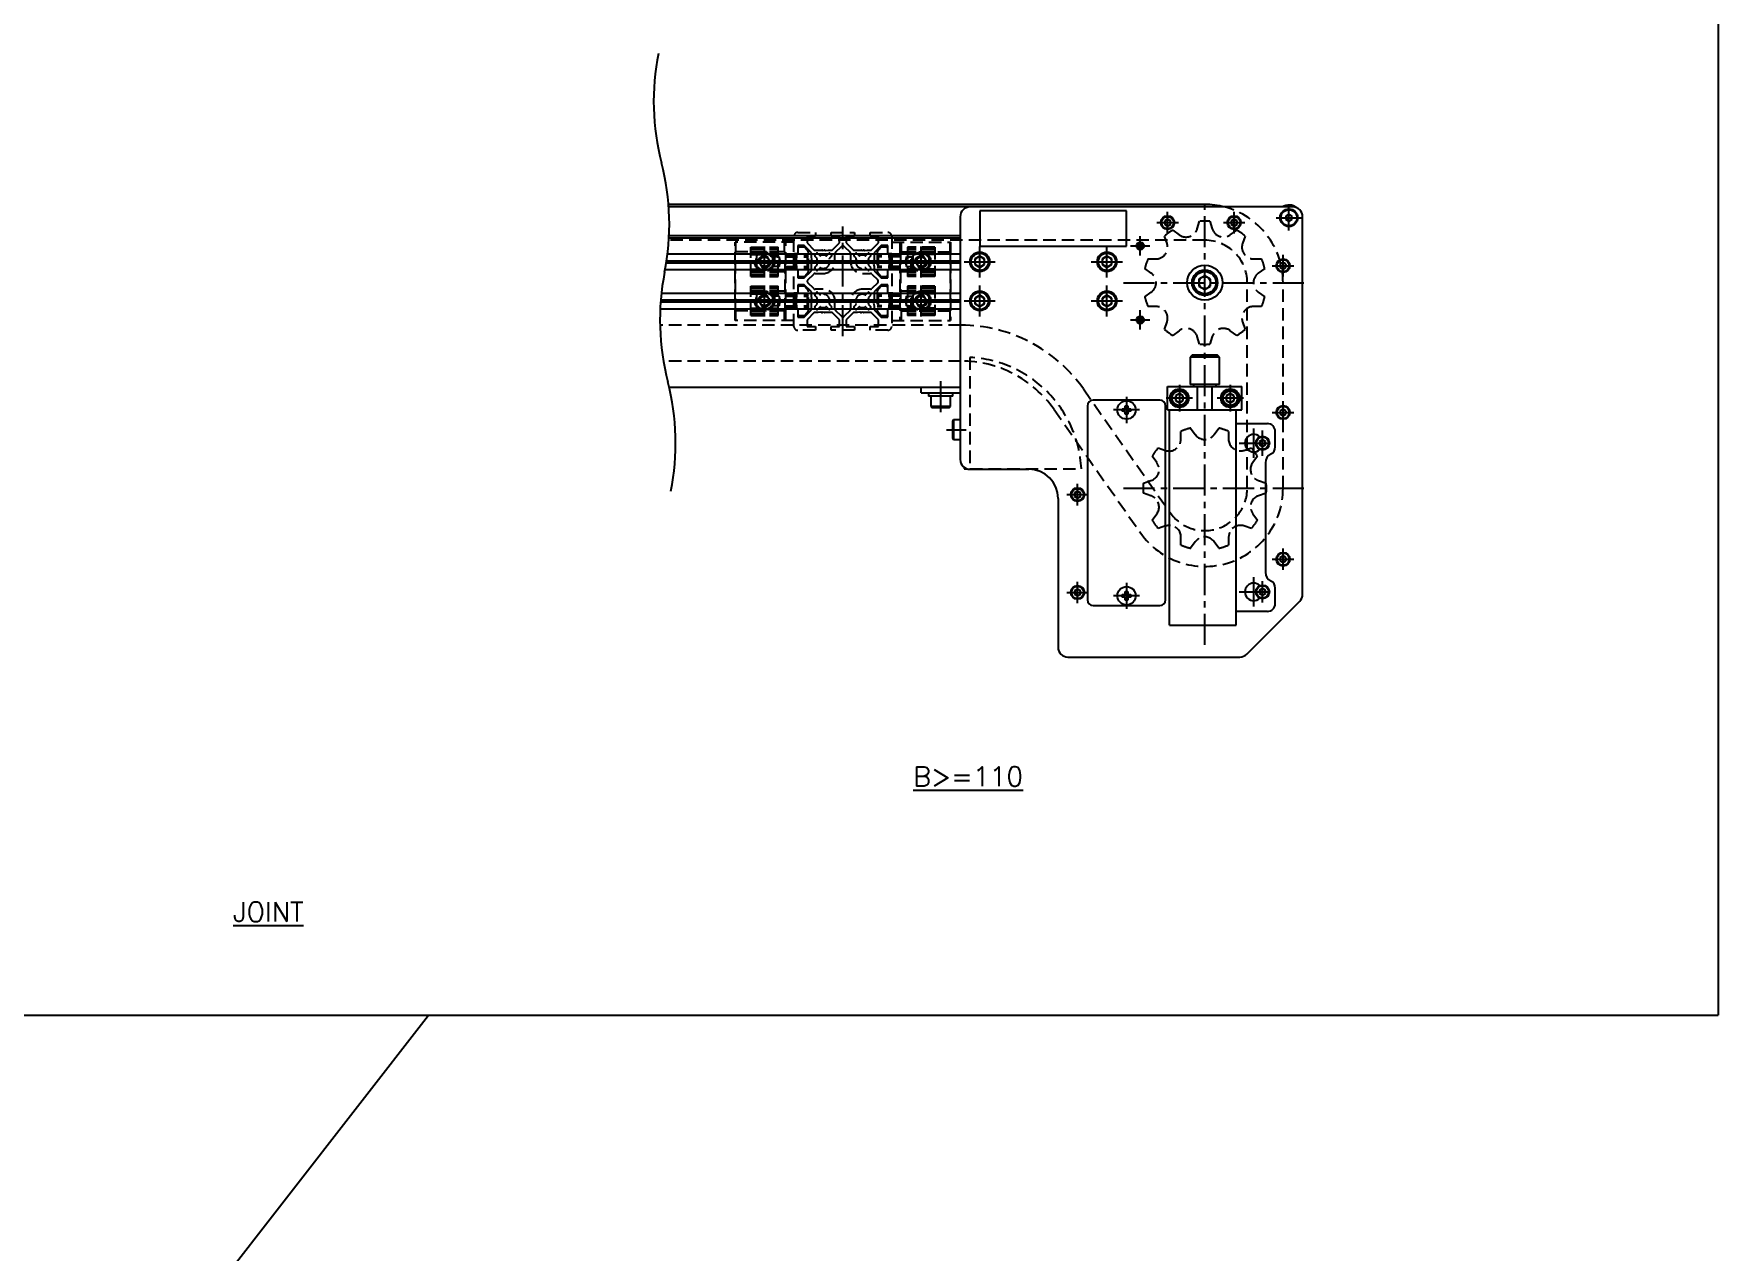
# Model space of a CAD drawing. Extents: x -3 to 4647, y -8 to 2018.
# Drawn here: x 3787 to 4647, y 1014 to 1636 of the extents above; entities that cross this region are included whole.
import ezdxf

# ---------------------------------------------------------------- set-up
doc = ezdxf.new("R2010")
doc.units = 0
doc.header["$LTSCALE"] = 0.5
doc.linetypes.add('CENTER', pattern=[50.8, 31.75, -6.35, 6.35, -6.35])
doc.linetypes.add('DASHED', pattern=[19.05, 12.7, -6.35])
for name, color, linetype in [('MSM_CENTER', 1, 'CENTER'), ('MSM_CONTINUOUS', 7, 'CONTINUOUS'), ('MSM_DASHED', 4, 'DASHED'), ('MSM_NARROW', 5, 'CONTINUOUS'), ('MSM_PART_NUMBER', 7, 'CONTINUOUS')]:
    doc.layers.add(name, color=color, linetype=linetype)
doc.styles.get("Standard").update_dxf_attribs({"font": 'txt.shx', "height": 3, "bigfont": 'bigfont.shx'})

msp = doc.modelspace()

# ---------------------------------------------------------------- linework, layer by layer
at = {"layer": 'MSM_CENTER'}
for p, q in [((4385.02, 1323.97), (4385.02, 1550.47)), ((4366.02, 1534.17), (4366.02, 1545.17)), ((4400.02, 1534.17), (4400.02, 1545.17)), ((4421.52, 1542.17), (4434.52, 1542.17)), ((4428.02, 1535.67), (4428.02, 1548.67)), ((4200.02, 1481.67), (4200.02, 1537.67)), ((4352.02, 1522.82), (4352.02, 1532.72)), ((4360.52, 1539.67), (4371.52, 1539.67)), ((4394.52, 1539.67), (4405.52, 1539.67)), ((4160.02, 1511.67), (4160.02, 1527.67)), ((4240.02, 1511.67), (4240.02, 1527.67)), ((4270.02, 1511.67), (4270.02, 1527.67)), ((4335.02, 1511.67), (4335.02, 1527.67)), ((4347.07, 1527.77), (4356.97, 1527.77)), ((4168.02, 1519.67), (4152.02, 1519.67)), ((4248.02, 1519.67), (4232.02, 1519.67)), ((4262.02, 1519.67), (4278.02, 1519.67)), ((4327.02, 1519.67), (4343.02, 1519.67)), ((4419.52, 1517.67), (4430.52, 1517.67)), ((4425.02, 1512.17), (4425.02, 1523.17)), ((4160.02, 1491.67), (4160.02, 1507.67)), ((4240.02, 1491.67), (4240.02, 1507.67)), ((4270.02, 1491.67), (4270.02, 1507.67)), ((4335.02, 1491.67), (4335.02, 1507.67)), ((4343.52, 1508.97), (4436.52, 1508.97)), ((4168.02, 1499.67), (4152.02, 1499.67)), ((4248.02, 1499.67), (4232.02, 1499.67)), ((4262.02, 1499.67), (4278.02, 1499.67)), ((4327.02, 1499.67), (4343.02, 1499.67)), ((4347.07, 1489.97), (4356.97, 1489.97)), ((4352.02, 1485.02), (4352.02, 1494.92)), ((4250.02, 1458.67), (4250.02, 1442.07)), ((4372.02, 1456.72), (4372.02, 1443.22)), ((4398.02, 1456.72), (4398.02, 1443.22)), ((4345.02, 1450.67), (4345.02, 1437.27)), ((4378.77, 1449.97), (4365.27, 1449.97)), ((4404.77, 1449.97), (4391.27, 1449.97)), ((4425.02, 1437.17), (4425.02, 1448.17)), ((4351.72, 1443.97), (4338.32, 1443.97)), ((4419.52, 1442.67), (4430.52, 1442.67)), ((4253.02, 1433.87), (4263.02, 1433.87)), ((4410.02, 1419.47), (4410.02, 1434.47)), ((4414.52, 1420.47), (4414.52, 1433.47)), ((4402.52, 1426.97), (4421.02, 1426.97)), ((4320.02, 1395.17), (4320.02, 1406.17)), ((4343.52, 1403.97), (4436.52, 1403.97)), ((4314.52, 1400.67), (4325.52, 1400.67)), ((4425.02, 1362.17), (4425.02, 1373.17)), ((4419.52, 1367.67), (4430.52, 1367.67)), ((4320.02, 1345.17), (4320.02, 1356.17)), ((4345.02, 1355.67), (4345.02, 1342.27)), ((4410.02, 1343.47), (4410.02, 1358.47)), ((4414.52, 1345.47), (4414.52, 1356.47)), ((4314.52, 1350.67), (4325.52, 1350.67)), ((4351.72, 1348.97), (4338.32, 1348.97)), ((4402.52, 1350.97), (4421.02, 1350.97))]:
    msp.add_line(p, q, dxfattribs=at)
at = {"layer": 'MSM_CONTINUOUS'}
for p, q in [((4385.02, 1548.97), (4110.96, 1548.97)), ((4430.02, 1547.67), (4111.06, 1547.67)), ((4260.02, 1542.67), (4260.02, 1418.67)), ((4270.02, 1545.67), (4270.02, 1527.67)), ((4345.02, 1545.67), (4270.02, 1545.67)), ((4345.02, 1527.67), (4345.02, 1545.67)), ((4366.02, 1541.4), (4364.52, 1540.53)), ((4367.52, 1540.53), (4366.02, 1541.4)), ((4400.02, 1541.4), (4398.52, 1540.53)), ((4401.52, 1540.53), (4400.02, 1541.4)), ((4428.02, 1543.9), (4426.52, 1543.03)), ((4426.52, 1543.03), (4426.52, 1541.3)), ((4426.52, 1541.3), (4428.02, 1540.44)), ((4429.52, 1543.03), (4428.02, 1543.9)), ((4428.02, 1540.44), (4429.52, 1541.3)), ((4429.52, 1541.3), (4429.52, 1543.03)), ((4435.02, 1349.74), (4435.02, 1542.67)), ((4111.26, 1533.17), (4260.02, 1533.17)), ((4364.52, 1540.53), (4364.52, 1538.8)), ((4364.52, 1538.8), (4366.02, 1537.94)), ((4366.02, 1537.94), (4367.52, 1538.8)), ((4367.52, 1538.8), (4367.52, 1540.53)), ((4398.52, 1540.53), (4398.52, 1538.8)), ((4398.52, 1538.8), (4400.02, 1537.94)), ((4400.02, 1537.94), (4401.52, 1538.8)), ((4401.52, 1538.8), (4401.52, 1540.53)), ((4111.2, 1531.97), (4260.02, 1531.97)), ((4270.02, 1527.67), (4345.02, 1527.67)), ((4109.25, 1515.67), (4260.02, 1515.67)), ((4109.85, 1519.15), (4260.02, 1519.15)), ((4109.93, 1519.67), (4260.02, 1519.67)), ((4110.01, 1520.19), (4260.02, 1520.19)), ((4110.47, 1523.67), (4260.02, 1523.67)), ((4270.02, 1522.56), (4267.52, 1521.11)), ((4267.52, 1521.11), (4267.52, 1518.23)), ((4267.52, 1518.23), (4270.02, 1516.78)), ((4272.52, 1521.11), (4270.02, 1522.56)), ((4270.02, 1516.78), (4272.52, 1518.23)), ((4272.52, 1518.23), (4272.52, 1521.11)), ((4335.02, 1522.56), (4332.52, 1521.11)), ((4332.52, 1521.11), (4332.52, 1518.23)), ((4332.52, 1518.23), (4335.02, 1516.78)), ((4337.52, 1521.11), (4335.02, 1522.56)), ((4335.02, 1516.78), (4337.52, 1518.23)), ((4337.52, 1518.23), (4337.52, 1521.11)), ((4425.02, 1519.4), (4423.52, 1518.53)), ((4423.52, 1518.53), (4423.52, 1516.8)), ((4423.52, 1516.8), (4425.02, 1515.94)), ((4426.52, 1518.53), (4425.02, 1519.4)), ((4425.02, 1515.94), (4426.52, 1516.8)), ((4426.52, 1516.8), (4426.52, 1518.53)), ((4385.02, 1512.43), (4382.02, 1510.7)), ((4382.02, 1510.7), (4382.02, 1507.24)), ((4382.02, 1507.24), (4385.02, 1505.5)), ((4388.02, 1510.7), (4385.02, 1512.43)), ((4385.02, 1505.5), (4388.02, 1507.24)), ((4388.02, 1507.24), (4388.02, 1510.7)), ((4106.93, 1499.15), (4260.02, 1499.15)), ((4106.97, 1499.67), (4260.02, 1499.67)), ((4107.01, 1500.19), (4260.02, 1500.19)), ((4107.35, 1503.67), (4260.02, 1503.67)), ((4270.02, 1502.56), (4267.52, 1501.11)), ((4267.52, 1501.11), (4267.52, 1498.23)), ((4267.52, 1498.23), (4270.02, 1496.78)), ((4272.52, 1501.11), (4270.02, 1502.56)), ((4270.02, 1496.78), (4272.52, 1498.23)), ((4272.52, 1498.23), (4272.52, 1501.11)), ((4335.02, 1502.56), (4332.52, 1501.11)), ((4332.52, 1501.11), (4332.52, 1498.23)), ((4332.52, 1498.23), (4335.02, 1496.78)), ((4337.52, 1501.11), (4335.02, 1502.56)), ((4335.02, 1496.78), (4337.52, 1498.23)), ((4337.52, 1498.23), (4337.52, 1501.11)), ((4106.72, 1495.67), (4260.02, 1495.67)), ((4378.52, 1471.97), (4377.52, 1470.97)), ((4377.52, 1470.97), (4377.52, 1456.97)), ((4392.52, 1470.97), (4377.52, 1470.97)), ((4391.52, 1471.97), (4378.52, 1471.97)), ((4392.52, 1470.97), (4391.52, 1471.97)), ((4392.52, 1456.97), (4392.52, 1470.97)), ((4111.25, 1455.67), (4260.02, 1455.67)), ((4240.02, 1452.67), (4240.02, 1455.67)), ((4366.02, 1455.97), (4404.02, 1455.97)), ((4366.02, 1443.97), (4366.02, 1455.97)), ((4392.52, 1456.97), (4377.52, 1456.97)), ((4379.27, 1456.97), (4379.27, 1455.97)), ((4381.27, 1443.97), (4381.27, 1455.97)), ((4388.77, 1443.97), (4388.77, 1455.97)), ((4390.77, 1455.97), (4390.77, 1456.97)), ((4404.02, 1443.97), (4404.02, 1455.97)), ((4240.02, 1452.67), (4260.02, 1452.67)), ((4243.77, 1452.67), (4243.77, 1451.07)), ((4256.27, 1451.07), (4243.77, 1451.07)), ((4245.02, 1451.07), (4245.02, 1445.67)), ((4255.02, 1445.67), (4255.02, 1451.07)), ((4256.27, 1451.07), (4256.27, 1452.67)), ((4362.02, 1448.97), (4328.02, 1448.97)), ((4372.02, 1452.28), (4370.02, 1451.12)), ((4370.02, 1451.12), (4370.02, 1448.81)), ((4370.02, 1448.81), (4372.02, 1447.66)), ((4374.02, 1451.12), (4372.02, 1452.28)), ((4372.02, 1447.66), (4374.02, 1448.81)), ((4374.02, 1448.81), (4374.02, 1451.12)), ((4398.02, 1452.28), (4396.02, 1451.12)), ((4396.02, 1451.12), (4396.02, 1448.81)), ((4396.02, 1448.81), (4398.02, 1447.66)), ((4400.02, 1451.12), (4398.02, 1452.28)), ((4398.02, 1447.66), (4400.02, 1448.81)), ((4400.02, 1448.81), (4400.02, 1451.12)), ((4245.02, 1445.67), (4245.62, 1445.07)), ((4255.02, 1445.67), (4245.02, 1445.67)), ((4254.42, 1445.07), (4245.62, 1445.07)), ((4254.42, 1445.07), (4255.02, 1445.67)), ((4256.62, 1438.87), (4256.02, 1438.27)), ((4256.02, 1438.27), (4256.02, 1429.47)), ((4260.02, 1438.87), (4256.62, 1438.87)), ((4256.62, 1438.87), (4256.62, 1428.87)), ((4325.02, 1445.97), (4325.02, 1346.97)), ((4342.87, 1443.34), (4342.87, 1444.59)), ((4342.87, 1444.59), (4343.45, 1444.59)), ((4343.45, 1443.34), (4342.87, 1443.34)), ((4344.39, 1446.12), (4345.64, 1446.12)), ((4344.39, 1445.53), (4344.39, 1446.12)), ((4344.39, 1441.82), (4344.39, 1442.4)), ((4345.64, 1441.82), (4344.39, 1441.82)), ((4345.64, 1446.12), (4345.64, 1445.53)), ((4345.64, 1442.4), (4345.64, 1441.82)), ((4346.58, 1444.59), (4347.17, 1444.59)), ((4347.17, 1443.34), (4346.58, 1443.34)), ((4347.17, 1444.59), (4347.17, 1443.34)), ((4365.02, 1346.97), (4365.02, 1445.97)), ((4366.02, 1443.97), (4404.02, 1443.97)), ((4367.02, 1333.97), (4367.02, 1443.97)), ((4401.02, 1333.97), (4401.02, 1443.97)), ((4425.02, 1444.4), (4423.52, 1443.53)), ((4423.52, 1443.53), (4423.52, 1441.8)), ((4423.52, 1441.8), (4425.02, 1440.94)), ((4426.52, 1443.53), (4425.02, 1444.4)), ((4425.02, 1440.94), (4426.52, 1441.8)), ((4426.52, 1441.8), (4426.52, 1443.53)), ((4256.02, 1429.47), (4256.62, 1428.87)), ((4401.02, 1436.97), (4417.02, 1436.97)), ((4421.02, 1425.03), (4421.02, 1432.97)), ((4256.62, 1428.87), (4260.02, 1428.87)), ((4414.52, 1428.7), (4413.02, 1427.83)), ((4413.02, 1427.83), (4413.02, 1426.1)), ((4413.02, 1426.1), (4414.52, 1425.24)), ((4416.02, 1427.83), (4414.52, 1428.7)), ((4414.52, 1425.24), (4416.02, 1426.1)), ((4416.02, 1426.1), (4416.02, 1427.83)), ((4262.02, 1414.67), (4262.02, 1413.87)), ((4262.02, 1413.87), (4263.62, 1413.87)), ((4265.02, 1413.67), (4295.02, 1413.67)), ((4416.02, 1416.97), (4416.02, 1360.97)), ((4310.02, 1398.67), (4310.02, 1322.67)), ((4320.02, 1402.4), (4318.52, 1401.53)), ((4318.52, 1401.53), (4318.52, 1399.8)), ((4318.52, 1399.8), (4320.02, 1398.94)), ((4321.52, 1401.53), (4320.02, 1402.4)), ((4320.02, 1398.94), (4321.52, 1399.8)), ((4321.52, 1399.8), (4321.52, 1401.53)), ((4425.02, 1369.4), (4423.52, 1368.53)), ((4426.52, 1368.53), (4425.02, 1369.4)), ((4423.52, 1368.53), (4423.52, 1366.8)), ((4423.52, 1366.8), (4425.02, 1365.94)), ((4425.02, 1365.94), (4426.52, 1366.8)), ((4426.52, 1366.8), (4426.52, 1368.53)), ((4320.02, 1352.4), (4318.52, 1351.53)), ((4321.52, 1351.53), (4320.02, 1352.4)), ((4414.52, 1352.7), (4413.02, 1351.83)), ((4413.02, 1351.83), (4413.02, 1350.1)), ((4416.02, 1351.83), (4414.52, 1352.7)), ((4416.02, 1350.1), (4416.02, 1351.83)), ((4421.02, 1344.97), (4421.02, 1352.91)), ((4318.52, 1351.53), (4318.52, 1349.8)), ((4318.52, 1349.8), (4320.02, 1348.94)), ((4320.02, 1348.94), (4321.52, 1349.8)), ((4321.52, 1349.8), (4321.52, 1351.53)), ((4328.02, 1343.97), (4362.02, 1343.97)), ((4342.87, 1348.34), (4342.87, 1349.59)), ((4342.87, 1349.59), (4343.45, 1349.59)), ((4343.45, 1348.34), (4342.87, 1348.34)), ((4344.39, 1351.12), (4345.64, 1351.12)), ((4344.39, 1350.53), (4344.39, 1351.12)), ((4344.39, 1346.82), (4344.39, 1347.4)), ((4345.64, 1346.82), (4344.39, 1346.82)), ((4345.64, 1351.12), (4345.64, 1350.53)), ((4345.64, 1347.4), (4345.64, 1346.82)), ((4346.58, 1349.59), (4347.17, 1349.59)), ((4347.17, 1348.34), (4346.58, 1348.34)), ((4347.17, 1349.59), (4347.17, 1348.34)), ((4406.48, 1319.13), (4433.55, 1346.2)), ((4413.02, 1350.1), (4414.52, 1349.24)), ((4414.52, 1349.24), (4416.02, 1350.1)), ((4417.02, 1340.97), (4401.02, 1340.97)), ((4367.02, 1333.97), (4401.02, 1333.97)), ((4315.02, 1317.67), (4402.94, 1317.67))]:
    msp.add_line(p, q, dxfattribs=at)
for centre, radius in [((4366.02, 1539.67), 3.5), ((4366.02, 1539.67), 3.1), ((4366.02, 1539.67), 1.5), ((4400.02, 1539.67), 3.5), ((4400.02, 1539.67), 3.1), ((4400.02, 1539.67), 1.5), ((4428.02, 1542.17), 4.5), ((4428.02, 1542.17), 4.07), ((4428.02, 1542.17), 1.5), ((4270.02, 1519.67), 5), ((4270.02, 1519.67), 4.4), ((4335.02, 1519.67), 5), ((4335.02, 1519.67), 4.4), ((4352.02, 1527.77), 1.95), ((4352.02, 1527.77), 1.55), ((4352.02, 1527.77), 1.2), ((4270.02, 1519.67), 2.5), ((4335.02, 1519.67), 2.5), ((4385.02, 1508.97), 9), ((4385.02, 1508.97), 6.5), ((4425.02, 1517.67), 3.5), ((4425.02, 1517.67), 3.1), ((4425.02, 1517.67), 1.5), ((4385.02, 1508.97), 5.7), ((4385.02, 1508.97), 3), ((4270.02, 1499.67), 5), ((4270.02, 1499.67), 4.4), ((4270.02, 1499.67), 2.5), ((4335.02, 1499.67), 5), ((4335.02, 1499.67), 4.4), ((4335.02, 1499.67), 2.5), ((4352.02, 1489.97), 1.95), ((4352.02, 1489.97), 1.55), ((4352.02, 1489.97), 1.2), ((4345.02, 1443.97), 4.7), ((4372.02, 1449.97), 4.75), ((4372.02, 1449.97), 4.25), ((4372.02, 1449.97), 3.75), ((4372.02, 1449.97), 2), ((4398.02, 1449.97), 4.75), ((4398.02, 1449.97), 4.25), ((4398.02, 1449.97), 3.75), ((4398.02, 1449.97), 2), ((4425.02, 1442.67), 3.5), ((4425.02, 1442.67), 3.1), ((4425.02, 1442.67), 1.5), ((4414.52, 1426.97), 3.5), ((4414.52, 1426.97), 3.1), ((4414.52, 1426.97), 1.5), ((4320.02, 1400.67), 3.5), ((4320.02, 1400.67), 3.1), ((4320.02, 1400.67), 1.5), ((4425.02, 1367.67), 3.5), ((4425.02, 1367.67), 3.1), ((4425.02, 1367.67), 1.5), ((4320.02, 1350.67), 3.5), ((4320.02, 1350.67), 3.1), ((4320.02, 1350.67), 1.5), ((4345.02, 1348.97), 4.7), ((4414.52, 1350.97), 3.5), ((4414.52, 1350.97), 3.1), ((4414.52, 1350.97), 1.5)]:
    msp.add_circle(centre, radius, dxfattribs=at)
for centre, radius, start, end in [((4265.02, 1542.67), 5, 90, 180), ((4385.02, 1508.97), 40, 75.32516, 90), ((4428.02, 1542.17), 6.5, 50.69235, 122.20423), ((4430.02, 1542.67), 5, 0, 90), ((4328.02, 1445.97), 3, 90, 180), ((4362.02, 1445.97), 3, 0, 90), ((4343.45, 1445.53), 0.94, 270, 360), ((4343.42, 1442.37), 0.971, 1.80473, 88.19527), ((4346.58, 1445.53), 0.94, 180, 270), ((4346.61, 1442.37), 0.971, 91.80473, 178.19527), ((4410.02, 1426.97), 4.5, 45.77076, 314.22924), ((4417.02, 1432.97), 4, 0, 90), ((4421.02, 1416.97), 5, 116.3878, 180), ((4417.02, 1425.03), 4, 296.3878, 0), ((4265.02, 1418.67), 5, 180, 270), ((4295.02, 1398.67), 15, 0, 90), ((4421.02, 1360.97), 5, 180, 243.6122), ((4410.02, 1350.97), 4.5, 45.77076, 314.22924), ((4417.02, 1352.91), 4, 0, 63.6122), ((4328.02, 1346.97), 3, 180, 270), ((4343.45, 1350.53), 0.94, 270, 360), ((4343.42, 1347.37), 0.971, 1.80473, 88.19527), ((4346.58, 1350.53), 0.94, 180, 270), ((4346.61, 1347.37), 0.971, 91.80473, 178.19527), ((4362.02, 1346.97), 3, 270, 0), ((4417.02, 1344.97), 4, 270, 0), ((4430.02, 1349.74), 5, 315, 0), ((4315.02, 1322.67), 5, 180, 270), ((4402.94, 1322.67), 5, 270, 315)]:
    msp.add_arc(centre, radius, start, end, dxfattribs=at)
at = {"layer": 'MSM_DASHED'}
for p, q in [((4175.02, 1486.67), (4175.02, 1532.67)), ((4177.02, 1534.67), (4186.02, 1534.67)), ((4181.77, 1532.67), (4181.77, 1529.33)), ((4186.02, 1532.67), (4181.77, 1532.67)), ((4186.02, 1534.67), (4186.02, 1532.67)), ((4194.02, 1534.67), (4206.02, 1534.67)), ((4194.02, 1532.67), (4194.02, 1534.67)), ((4198.27, 1532.67), (4194.02, 1532.67)), ((4198.27, 1529.33), (4198.27, 1532.67)), ((4206.02, 1532.67), (4201.77, 1532.67)), ((4201.77, 1532.67), (4201.77, 1529.33)), ((4206.02, 1534.67), (4206.02, 1532.67)), ((4214.02, 1534.67), (4223.02, 1534.67)), ((4214.02, 1532.67), (4214.02, 1534.67)), ((4218.27, 1532.67), (4214.02, 1532.67)), ((4218.27, 1529.33), (4218.27, 1532.67)), ((4225.02, 1532.67), (4225.02, 1486.67)), ((4365.73, 1528.96), (4364.45, 1532.83)), ((4368.68, 1535.9), (4371.96, 1533.49)), ((4381.16, 1536.48), (4382.4, 1540.36)), ((4387.63, 1540.36), (4388.87, 1536.48)), ((4398.07, 1533.49), (4401.35, 1535.9)), ((4405.58, 1532.83), (4404.3, 1528.96)), ((4385.02, 1530.67), (4111.12, 1530.67)), ((4175.02, 1529.67), (4145.02, 1529.67)), ((4145.02, 1489.67), (4145.02, 1529.67)), ((4170.52, 1524.67), (4145.11, 1524.67)), ((4145.11, 1494.67), (4145.11, 1524.67)), ((4145.31, 1524.67), (4145.31, 1529.67)), ((4153.02, 1527.17), (4167.02, 1527.17)), ((4153.02, 1512.17), (4153.02, 1527.17)), ((4153.02, 1526.79), (4167.02, 1526.79)), ((4153.02, 1526.17), (4167.02, 1526.17)), ((4153.02, 1524.94), (4167.02, 1524.94)), ((4153.02, 1524.32), (4167.02, 1524.32)), ((4165.12, 1524.67), (4164.52, 1524.07)), ((4164.52, 1524.07), (4164.52, 1515.27)), ((4165.12, 1524.67), (4165.12, 1514.67)), ((4167.02, 1512.17), (4167.02, 1527.17)), ((4170.22, 1524.67), (4170.22, 1529.67)), ((4170.52, 1494.67), (4170.52, 1524.67)), ((4170.93, 1489.67), (4170.93, 1529.67)), ((4177.02, 1527.92), (4177.02, 1523.57)), ((4180.35, 1527.92), (4177.02, 1527.92)), ((4180.04, 1527.17), (4178.02, 1527.17)), ((4184.02, 1524.25), (4180.35, 1527.92)), ((4182.3, 1524.94), (4180.82, 1526.79)), ((4181.77, 1529.33), (4185.43, 1525.67)), ((4182.52, 1515.02), (4182.52, 1524.32)), ((4184.02, 1522.17), (4184.02, 1524.25)), ((4185.43, 1525.67), (4189.36, 1525.67)), ((4185.77, 1523.2), (4186.48, 1523.91)), ((4187.19, 1523.91), (4188.22, 1522.87)), ((4189.61, 1525.6), (4190.02, 1525.37)), ((4190.02, 1525.37), (4190.42, 1525.6)), ((4190.92, 1525.6), (4191.23, 1525.42)), ((4191.23, 1525.42), (4192.52, 1525.67)), ((4191.81, 1522.87), (4192.84, 1523.91)), ((4192.52, 1525.67), (4194.6, 1525.67)), ((4193.55, 1523.91), (4194.26, 1523.2)), ((4194.6, 1525.67), (4198.27, 1529.33)), ((4196.02, 1519.67), (4196.02, 1523.84)), ((4196.31, 1524.55), (4199.31, 1527.55)), ((4200.72, 1527.55), (4203.72, 1524.55)), ((4201.77, 1529.33), (4205.43, 1525.67)), ((4204.02, 1523.84), (4204.02, 1519.67)), ((4205.43, 1525.67), (4209.36, 1525.67)), ((4205.77, 1523.2), (4206.48, 1523.91)), ((4207.19, 1523.91), (4208.22, 1522.87)), ((4209.61, 1525.6), (4210.02, 1525.37)), ((4210.02, 1525.37), (4210.42, 1525.6)), ((4210.92, 1525.6), (4211.23, 1525.42)), ((4211.23, 1525.42), (4212.52, 1525.67)), ((4211.81, 1522.87), (4212.84, 1523.91)), ((4212.52, 1525.67), (4214.6, 1525.67)), ((4213.55, 1523.91), (4214.26, 1523.2)), ((4214.6, 1525.67), (4218.27, 1529.33)), ((4219.68, 1527.92), (4216.02, 1524.25)), ((4216.02, 1524.25), (4216.02, 1520.32)), ((4217.52, 1524.32), (4217.52, 1515.02)), ((4219.21, 1526.79), (4217.73, 1524.94)), ((4223.02, 1527.92), (4219.68, 1527.92)), ((4222.02, 1527.17), (4220, 1527.17)), ((4223.02, 1523.57), (4223.02, 1527.92)), ((4225.02, 1529.67), (4255.02, 1529.67)), ((4229.1, 1529.67), (4229.1, 1489.67)), ((4229.52, 1524.67), (4229.52, 1494.67)), ((4229.52, 1524.67), (4254.93, 1524.67)), ((4229.81, 1529.67), (4229.81, 1524.67)), ((4247.02, 1527.17), (4233.02, 1527.17)), ((4233.02, 1527.17), (4233.02, 1512.17)), ((4247.02, 1526.79), (4233.02, 1526.79)), ((4247.02, 1526.17), (4233.02, 1526.17)), ((4247.02, 1524.94), (4233.02, 1524.94)), ((4247.02, 1524.32), (4233.02, 1524.32)), ((4235.52, 1524.07), (4234.92, 1524.67)), ((4234.92, 1514.67), (4234.92, 1524.67)), ((4235.52, 1515.27), (4235.52, 1524.07)), ((4247.02, 1527.17), (4247.02, 1512.17)), ((4254.72, 1529.67), (4254.72, 1524.67)), ((4254.93, 1524.67), (4254.93, 1494.67)), ((4255.02, 1529.67), (4255.02, 1489.67)), ((4153.02, 1523.57), (4167.02, 1523.57)), ((4153.02, 1523.37), (4167.02, 1523.37)), ((4153.02, 1515.97), (4167.02, 1515.97)), ((4153.02, 1515.77), (4167.02, 1515.77)), ((4156.02, 1520.17), (4156.02, 1522.67)), ((4156.02, 1520.17), (4156.96, 1520.17)), ((4156.96, 1519.17), (4156.02, 1519.17)), ((4156.02, 1516.67), (4156.02, 1519.17)), ((4157.02, 1523.67), (4159.52, 1523.67)), ((4159.52, 1515.67), (4157.02, 1515.67)), ((4158.57, 1522.17), (4157.13, 1519.67)), ((4157.13, 1519.67), (4158.57, 1517.17)), ((4161.46, 1522.17), (4158.57, 1522.17)), ((4158.57, 1517.17), (4161.46, 1517.17)), ((4159.52, 1522.73), (4159.52, 1523.67)), ((4159.52, 1515.67), (4159.52, 1516.61)), ((4160.52, 1523.67), (4163.02, 1523.67)), ((4160.52, 1523.67), (4160.52, 1522.73)), ((4160.52, 1516.61), (4160.52, 1515.67)), ((4163.02, 1515.67), (4160.52, 1515.67)), ((4162.9, 1519.67), (4161.46, 1522.17)), ((4161.46, 1517.17), (4162.9, 1519.67)), ((4163.07, 1520.17), (4164.02, 1520.17)), ((4164.02, 1519.17), (4163.07, 1519.17)), ((4164.02, 1522.67), (4164.02, 1520.17)), ((4164.02, 1519.17), (4164.02, 1516.67)), ((4167.52, 1522.17), (4164.52, 1522.17)), ((4167.52, 1519.67), (4164.52, 1519.67)), ((4167.52, 1517.17), (4164.52, 1517.17)), ((4164.52, 1515.27), (4165.12, 1514.67)), ((4167.52, 1522.17), (4167.52, 1517.17)), ((4168.19, 1519.67), (4167.52, 1522.17)), ((4167.52, 1517.17), (4168.19, 1519.67)), ((4175.02, 1522.77), (4170.52, 1522.77)), ((4170.52, 1522.67), (4182.52, 1522.67)), ((4170.52, 1522.13), (4182.52, 1522.13)), ((4170.52, 1517.21), (4182.52, 1517.21)), ((4170.52, 1516.67), (4182.52, 1516.67)), ((4170.52, 1516.57), (4175.02, 1516.57)), ((4177.02, 1523.67), (4175.02, 1523.67)), ((4176.02, 1523.37), (4175.02, 1523.37)), ((4176.02, 1515.97), (4175.02, 1515.97)), ((4175.02, 1515.67), (4177.02, 1515.67)), ((4176.02, 1515.67), (4176.02, 1523.67)), ((4176.22, 1523.37), (4176.22, 1515.97)), ((4177.02, 1523.57), (4176.42, 1523.57)), ((4176.42, 1515.77), (4177.02, 1515.77)), ((4177.02, 1515.77), (4177.02, 1511.42)), ((4181.97, 1516.67), (4181.97, 1522.67)), ((4182.52, 1522.13), (4181.97, 1522.67)), ((4182.52, 1517.21), (4181.97, 1516.67)), ((4184.26, 1520.89), (4184.02, 1522.17)), ((4184.02, 1515.08), (4184.02, 1519.01)), ((4184.08, 1520.57), (4184.26, 1520.89)), ((4184.32, 1519.67), (4184.08, 1520.07)), ((4184.08, 1519.26), (4184.32, 1519.67)), ((4186.81, 1521.46), (4185.77, 1522.5)), ((4185.77, 1516.84), (4186.81, 1517.88)), ((4186.48, 1515.43), (4185.77, 1516.13)), ((4188.22, 1516.46), (4187.19, 1515.43)), ((4194.26, 1522.5), (4193.22, 1521.46)), ((4206.81, 1521.46), (4205.77, 1522.5)), ((4212.84, 1515.43), (4211.81, 1516.46)), ((4214.26, 1522.5), (4213.22, 1521.46)), ((4213.22, 1517.88), (4214.26, 1516.84)), ((4214.26, 1516.13), (4213.55, 1515.43)), ((4215.95, 1520.07), (4215.72, 1519.67)), ((4215.72, 1519.67), (4215.95, 1519.26)), ((4215.95, 1518.76), (4215.77, 1518.45)), ((4215.77, 1518.45), (4216.02, 1517.17)), ((4216.02, 1517.17), (4216.02, 1515.08)), ((4217.52, 1522.13), (4218.06, 1522.67)), ((4229.52, 1522.67), (4217.52, 1522.67)), ((4229.52, 1522.13), (4217.52, 1522.13)), ((4217.52, 1517.21), (4218.06, 1516.67)), ((4229.52, 1517.21), (4217.52, 1517.21)), ((4229.52, 1516.67), (4217.52, 1516.67)), ((4218.06, 1522.67), (4218.06, 1516.67)), ((4225.02, 1523.67), (4223.02, 1523.67)), ((4223.62, 1523.57), (4223.02, 1523.57)), ((4223.02, 1515.77), (4223.62, 1515.77)), ((4223.02, 1511.42), (4223.02, 1515.77)), ((4223.02, 1515.67), (4225.02, 1515.67)), ((4223.82, 1515.97), (4223.82, 1523.37)), ((4224.02, 1523.67), (4224.02, 1515.67)), ((4224.02, 1523.37), (4225.02, 1523.37)), ((4224.02, 1515.97), (4225.02, 1515.97)), ((4229.52, 1522.77), (4225.02, 1522.77)), ((4225.02, 1516.57), (4229.52, 1516.57)), ((4232.52, 1522.17), (4231.85, 1519.67)), ((4231.85, 1519.67), (4232.52, 1517.17)), ((4232.52, 1522.17), (4235.52, 1522.17)), ((4232.52, 1517.17), (4232.52, 1522.17)), ((4232.52, 1519.67), (4235.52, 1519.67)), ((4232.52, 1517.17), (4235.52, 1517.17)), ((4247.02, 1523.57), (4233.02, 1523.57)), ((4247.02, 1523.37), (4233.02, 1523.37)), ((4247.02, 1515.97), (4233.02, 1515.97)), ((4247.02, 1515.77), (4233.02, 1515.77)), ((4234.92, 1514.67), (4235.52, 1515.27)), ((4236.02, 1520.17), (4236.02, 1522.67)), ((4236.02, 1520.17), (4236.96, 1520.17)), ((4236.96, 1519.17), (4236.02, 1519.17)), ((4236.02, 1516.67), (4236.02, 1519.17)), ((4237.02, 1523.67), (4239.52, 1523.67)), ((4239.52, 1515.67), (4237.02, 1515.67)), ((4238.57, 1522.17), (4237.13, 1519.67)), ((4237.13, 1519.67), (4238.57, 1517.17)), ((4241.46, 1522.17), (4238.57, 1522.17)), ((4238.57, 1517.17), (4241.46, 1517.17)), ((4239.52, 1522.73), (4239.52, 1523.67)), ((4239.52, 1515.67), (4239.52, 1516.61)), ((4240.52, 1523.67), (4243.02, 1523.67)), ((4240.52, 1523.67), (4240.52, 1522.73)), ((4240.52, 1516.61), (4240.52, 1515.67)), ((4243.02, 1515.67), (4240.52, 1515.67)), ((4242.9, 1519.67), (4241.46, 1522.17)), ((4241.46, 1517.17), (4242.9, 1519.67)), ((4243.07, 1520.17), (4244.02, 1520.17)), ((4244.02, 1519.17), (4243.07, 1519.17)), ((4244.02, 1522.67), (4244.02, 1520.17)), ((4244.02, 1519.17), (4244.02, 1516.67)), ((4357.66, 1513.81), (4354.35, 1516.18)), ((4355.97, 1521.16), (4360.04, 1521.13)), ((4409.99, 1521.13), (4414.06, 1521.16)), ((4415.68, 1516.18), (4412.37, 1513.81)), ((4153.02, 1515.02), (4167.02, 1515.02)), ((4153.02, 1514.39), (4167.02, 1514.39)), ((4153.02, 1513.17), (4167.02, 1513.17)), ((4153.02, 1512.54), (4167.02, 1512.54)), ((4153.02, 1512.17), (4167.02, 1512.17)), ((4153.02, 1507.17), (4167.02, 1507.17)), ((4153.02, 1492.17), (4153.02, 1507.17)), ((4153.02, 1506.79), (4167.02, 1506.79)), ((4165.12, 1514.67), (4170.52, 1514.67)), ((4167.02, 1492.17), (4167.02, 1507.17)), ((4177.02, 1511.42), (4180.35, 1511.42)), ((4177.02, 1507.92), (4177.02, 1503.57)), ((4180.35, 1507.92), (4177.02, 1507.92)), ((4178.02, 1512.17), (4180.04, 1512.17)), ((4180.04, 1507.17), (4178.02, 1507.17)), ((4180.35, 1511.42), (4184.02, 1515.08)), ((4184.02, 1504.25), (4180.35, 1507.92)), ((4180.82, 1512.54), (4182.3, 1514.39)), ((4182.3, 1504.94), (4180.82, 1506.79)), ((4182.14, 1510.38), (4185.14, 1513.38)), ((4185.14, 1505.96), (4182.14, 1508.96)), ((4185.84, 1513.67), (4190.02, 1513.67)), ((4210.02, 1513.67), (4214.19, 1513.67)), ((4214.89, 1513.38), (4217.89, 1510.38)), ((4217.89, 1508.96), (4214.89, 1505.96)), ((4216.02, 1515.08), (4219.68, 1511.42)), ((4219.68, 1507.92), (4216.02, 1504.25)), ((4217.73, 1514.39), (4219.21, 1512.54)), ((4219.21, 1506.79), (4217.73, 1504.94)), ((4219.68, 1511.42), (4223.02, 1511.42)), ((4223.02, 1507.92), (4219.68, 1507.92)), ((4220, 1512.17), (4222.02, 1512.17)), ((4222.02, 1507.17), (4220, 1507.17)), ((4223.02, 1503.57), (4223.02, 1507.92)), ((4229.52, 1514.67), (4234.92, 1514.67)), ((4247.02, 1515.02), (4233.02, 1515.02)), ((4247.02, 1514.39), (4233.02, 1514.39)), ((4247.02, 1513.17), (4233.02, 1513.17)), ((4247.02, 1512.54), (4233.02, 1512.54)), ((4247.02, 1512.17), (4233.02, 1512.17)), ((4247.02, 1507.17), (4233.02, 1507.17)), ((4233.02, 1507.17), (4233.02, 1492.17)), ((4247.02, 1506.79), (4233.02, 1506.79)), ((4247.02, 1507.17), (4247.02, 1492.17)), ((4406.72, 1403.97), (4406.72, 1508.97)), ((4425.02, 1403.97), (4425.02, 1508.97)), ((4153.02, 1506.17), (4167.02, 1506.17)), ((4153.02, 1504.94), (4167.02, 1504.94)), ((4153.02, 1504.32), (4167.02, 1504.32)), ((4153.02, 1503.57), (4167.02, 1503.57)), ((4153.02, 1503.37), (4167.02, 1503.37)), ((4156.02, 1500.17), (4156.02, 1502.67)), ((4156.02, 1500.17), (4156.96, 1500.17)), ((4156.96, 1499.17), (4156.02, 1499.17)), ((4156.02, 1496.67), (4156.02, 1499.17)), ((4157.02, 1503.67), (4159.52, 1503.67)), ((4158.57, 1502.17), (4157.13, 1499.67)), ((4157.13, 1499.67), (4158.57, 1497.17)), ((4161.46, 1502.17), (4158.57, 1502.17)), ((4159.52, 1502.73), (4159.52, 1503.67)), ((4160.52, 1503.67), (4163.02, 1503.67)), ((4160.52, 1503.67), (4160.52, 1502.73)), ((4162.9, 1499.67), (4161.46, 1502.17)), ((4161.46, 1497.17), (4162.9, 1499.67)), ((4163.07, 1500.17), (4164.02, 1500.17)), ((4164.02, 1499.17), (4163.07, 1499.17)), ((4164.02, 1502.67), (4164.02, 1500.17)), ((4164.02, 1499.17), (4164.02, 1496.67)), ((4165.12, 1504.67), (4164.52, 1504.07)), ((4164.52, 1504.07), (4164.52, 1495.27)), ((4167.52, 1502.17), (4164.52, 1502.17)), ((4167.52, 1499.67), (4164.52, 1499.67)), ((4170.52, 1504.67), (4165.12, 1504.67)), ((4165.12, 1504.67), (4165.12, 1494.67)), ((4167.52, 1502.17), (4167.52, 1497.17)), ((4168.19, 1499.67), (4167.52, 1502.17)), ((4167.52, 1497.17), (4168.19, 1499.67)), ((4175.02, 1502.77), (4170.52, 1502.77)), ((4170.52, 1502.67), (4182.52, 1502.67)), ((4170.52, 1502.13), (4182.52, 1502.13)), ((4177.02, 1503.67), (4175.02, 1503.67)), ((4176.02, 1503.37), (4175.02, 1503.37)), ((4176.02, 1495.67), (4176.02, 1503.67)), ((4176.22, 1503.37), (4176.22, 1495.97)), ((4177.02, 1503.57), (4176.42, 1503.57)), ((4181.97, 1496.67), (4181.97, 1502.67)), ((4182.52, 1502.13), (4181.97, 1502.67)), ((4182.52, 1495.02), (4182.52, 1504.32)), ((4184.02, 1502.17), (4184.02, 1504.25)), ((4184.26, 1500.89), (4184.02, 1502.17)), ((4184.02, 1495.08), (4184.02, 1499.01)), ((4184.08, 1500.57), (4184.26, 1500.89)), ((4184.32, 1499.67), (4184.08, 1500.07)), ((4184.08, 1499.26), (4184.32, 1499.67)), ((4185.77, 1503.2), (4186.48, 1503.91)), ((4186.81, 1501.46), (4185.77, 1502.5)), ((4190.02, 1505.67), (4185.84, 1505.67)), ((4187.19, 1503.91), (4188.22, 1502.87)), ((4196.02, 1495.5), (4196.02, 1499.67)), ((4204.02, 1499.67), (4204.02, 1495.5)), ((4214.19, 1505.67), (4210.02, 1505.67)), ((4211.81, 1502.87), (4212.84, 1503.91)), ((4214.26, 1502.5), (4213.22, 1501.46)), ((4213.55, 1503.91), (4214.26, 1503.2)), ((4215.95, 1500.07), (4215.72, 1499.67)), ((4215.72, 1499.67), (4215.95, 1499.26)), ((4215.95, 1498.76), (4215.77, 1498.45)), ((4215.77, 1498.45), (4216.02, 1497.17)), ((4216.02, 1504.25), (4216.02, 1500.32)), ((4217.52, 1504.32), (4217.52, 1495.02)), ((4217.52, 1502.13), (4218.06, 1502.67)), ((4229.52, 1502.67), (4217.52, 1502.67)), ((4229.52, 1502.13), (4217.52, 1502.13)), ((4218.06, 1502.67), (4218.06, 1496.67)), ((4225.02, 1503.67), (4223.02, 1503.67)), ((4223.62, 1503.57), (4223.02, 1503.57)), ((4223.82, 1495.97), (4223.82, 1503.37)), ((4224.02, 1503.67), (4224.02, 1495.67)), ((4224.02, 1503.37), (4225.02, 1503.37)), ((4229.52, 1502.77), (4225.02, 1502.77)), ((4234.92, 1504.67), (4229.52, 1504.67)), ((4232.52, 1502.17), (4231.85, 1499.67)), ((4231.85, 1499.67), (4232.52, 1497.17)), ((4232.52, 1502.17), (4235.52, 1502.17)), ((4232.52, 1497.17), (4232.52, 1502.17)), ((4232.52, 1499.67), (4235.52, 1499.67)), ((4247.02, 1506.17), (4233.02, 1506.17)), ((4247.02, 1504.94), (4233.02, 1504.94)), ((4247.02, 1504.32), (4233.02, 1504.32)), ((4247.02, 1503.57), (4233.02, 1503.57)), ((4247.02, 1503.37), (4233.02, 1503.37)), ((4235.52, 1504.07), (4234.92, 1504.67)), ((4234.92, 1494.67), (4234.92, 1504.67)), ((4235.52, 1495.27), (4235.52, 1504.07)), ((4236.02, 1500.17), (4236.02, 1502.67)), ((4236.02, 1500.17), (4236.96, 1500.17)), ((4236.96, 1499.17), (4236.02, 1499.17)), ((4236.02, 1496.67), (4236.02, 1499.17)), ((4237.02, 1503.67), (4239.52, 1503.67)), ((4238.57, 1502.17), (4237.13, 1499.67)), ((4237.13, 1499.67), (4238.57, 1497.17)), ((4241.46, 1502.17), (4238.57, 1502.17)), ((4239.52, 1502.73), (4239.52, 1503.67)), ((4240.52, 1503.67), (4243.02, 1503.67)), ((4240.52, 1503.67), (4240.52, 1502.73)), ((4242.9, 1499.67), (4241.46, 1502.17)), ((4241.46, 1497.17), (4242.9, 1499.67)), ((4243.07, 1500.17), (4244.02, 1500.17)), ((4244.02, 1499.17), (4243.07, 1499.17)), ((4244.02, 1502.67), (4244.02, 1500.17)), ((4244.02, 1499.17), (4244.02, 1496.67)), ((4354.35, 1501.76), (4357.66, 1504.13)), ((4412.37, 1504.13), (4415.68, 1501.76)), ((4175.02, 1489.67), (4145.02, 1489.67)), ((4170.52, 1494.67), (4145.11, 1494.67)), ((4145.31, 1489.67), (4145.31, 1494.67)), ((4153.02, 1495.97), (4167.02, 1495.97)), ((4153.02, 1495.77), (4167.02, 1495.77)), ((4153.02, 1495.02), (4167.02, 1495.02)), ((4153.02, 1494.39), (4167.02, 1494.39)), ((4153.02, 1493.17), (4167.02, 1493.17)), ((4153.02, 1492.54), (4167.02, 1492.54)), ((4153.02, 1492.17), (4167.02, 1492.17)), ((4159.52, 1495.67), (4157.02, 1495.67)), ((4158.57, 1497.17), (4161.46, 1497.17)), ((4159.52, 1495.67), (4159.52, 1496.61)), ((4160.52, 1496.61), (4160.52, 1495.67)), ((4163.02, 1495.67), (4160.52, 1495.67)), ((4167.52, 1497.17), (4164.52, 1497.17)), ((4164.52, 1495.27), (4165.12, 1494.67)), ((4170.22, 1489.67), (4170.22, 1494.67)), ((4170.52, 1497.21), (4182.52, 1497.21)), ((4170.52, 1496.67), (4182.52, 1496.67)), ((4170.52, 1496.57), (4175.02, 1496.57)), ((4176.02, 1495.97), (4175.02, 1495.97)), ((4175.02, 1495.67), (4177.02, 1495.67)), ((4176.42, 1495.77), (4177.02, 1495.77)), ((4177.02, 1495.77), (4177.02, 1491.42)), ((4177.02, 1491.42), (4180.35, 1491.42)), ((4178.02, 1492.17), (4180.04, 1492.17)), ((4180.35, 1491.42), (4184.02, 1495.08)), ((4180.82, 1492.54), (4182.3, 1494.39)), ((4185.43, 1493.67), (4181.77, 1490)), ((4181.77, 1490), (4181.77, 1486.67)), ((4182.52, 1497.21), (4181.97, 1496.67)), ((4187.52, 1493.67), (4185.43, 1493.67)), ((4185.77, 1496.84), (4186.81, 1497.88)), ((4186.48, 1495.43), (4185.77, 1496.13)), ((4188.22, 1496.46), (4187.19, 1495.43)), ((4188.8, 1493.92), (4187.52, 1493.67)), ((4189.11, 1493.74), (4188.8, 1493.92)), ((4190.02, 1493.97), (4189.61, 1493.74)), ((4190.42, 1493.74), (4190.02, 1493.97)), ((4194.6, 1493.67), (4190.67, 1493.67)), ((4192.84, 1495.43), (4191.81, 1496.46)), ((4193.22, 1497.88), (4194.26, 1496.84)), ((4194.26, 1496.13), (4193.55, 1495.43)), ((4198.27, 1490), (4194.6, 1493.67)), ((4199.31, 1491.79), (4196.31, 1494.79)), ((4198.27, 1486.67), (4198.27, 1490)), ((4203.72, 1494.79), (4200.72, 1491.79)), ((4205.43, 1493.67), (4201.77, 1490)), ((4201.77, 1490), (4201.77, 1486.67)), ((4207.52, 1493.67), (4205.43, 1493.67)), ((4205.77, 1496.84), (4206.81, 1497.88)), ((4206.48, 1495.43), (4205.77, 1496.13)), ((4208.22, 1496.46), (4207.19, 1495.43)), ((4208.8, 1493.92), (4207.52, 1493.67)), ((4209.11, 1493.74), (4208.8, 1493.92)), ((4210.02, 1493.97), (4209.61, 1493.74)), ((4210.42, 1493.74), (4210.02, 1493.97)), ((4214.6, 1493.67), (4210.67, 1493.67)), ((4212.84, 1495.43), (4211.81, 1496.46)), ((4213.22, 1497.88), (4214.26, 1496.84)), ((4214.26, 1496.13), (4213.55, 1495.43)), ((4218.27, 1490), (4214.6, 1493.67)), ((4216.02, 1497.17), (4216.02, 1495.08)), ((4216.02, 1495.08), (4219.68, 1491.42)), ((4217.52, 1497.21), (4218.06, 1496.67)), ((4229.52, 1497.21), (4217.52, 1497.21)), ((4229.52, 1496.67), (4217.52, 1496.67)), ((4217.73, 1494.39), (4219.21, 1492.54)), ((4218.27, 1486.67), (4218.27, 1490)), ((4219.68, 1491.42), (4223.02, 1491.42)), ((4220, 1492.17), (4222.02, 1492.17)), ((4223.02, 1495.77), (4223.62, 1495.77)), ((4223.02, 1491.42), (4223.02, 1495.77)), ((4223.02, 1495.67), (4225.02, 1495.67)), ((4224.02, 1495.97), (4225.02, 1495.97)), ((4225.02, 1496.57), (4229.52, 1496.57)), ((4225.02, 1489.67), (4255.02, 1489.67)), ((4229.52, 1494.67), (4254.93, 1494.67)), ((4229.81, 1494.67), (4229.81, 1489.67)), ((4232.52, 1497.17), (4235.52, 1497.17)), ((4247.02, 1495.97), (4233.02, 1495.97)), ((4247.02, 1495.77), (4233.02, 1495.77)), ((4247.02, 1495.02), (4233.02, 1495.02)), ((4247.02, 1494.39), (4233.02, 1494.39)), ((4247.02, 1493.17), (4233.02, 1493.17)), ((4247.02, 1492.54), (4233.02, 1492.54)), ((4247.02, 1492.17), (4233.02, 1492.17)), ((4234.92, 1494.67), (4235.52, 1495.27)), ((4239.52, 1495.67), (4237.02, 1495.67)), ((4238.57, 1497.17), (4241.46, 1497.17)), ((4239.52, 1495.67), (4239.52, 1496.61)), ((4240.52, 1496.61), (4240.52, 1495.67)), ((4243.02, 1495.67), (4240.52, 1495.67)), ((4254.72, 1494.67), (4254.72, 1489.67)), ((4360.04, 1496.8), (4355.97, 1496.78)), ((4414.06, 1496.78), (4409.99, 1496.8)), ((4260.4, 1487.26), (4106.61, 1487.26)), ((4186.02, 1484.67), (4177.02, 1484.67)), ((4181.77, 1486.67), (4186.02, 1486.67)), ((4186.02, 1486.67), (4186.02, 1484.67)), ((4194.02, 1484.67), (4194.02, 1486.67)), ((4194.02, 1486.67), (4198.27, 1486.67)), ((4206.02, 1484.67), (4194.02, 1484.67)), ((4201.77, 1486.67), (4206.02, 1486.67)), ((4206.02, 1486.67), (4206.02, 1484.67)), ((4214.02, 1486.67), (4218.27, 1486.67)), ((4214.02, 1484.67), (4214.02, 1486.67)), ((4223.02, 1484.67), (4214.02, 1484.67)), ((4364.45, 1485.11), (4365.73, 1488.98)), ((4371.96, 1484.45), (4368.68, 1482.04)), ((4382.4, 1477.58), (4381.16, 1481.46)), ((4388.87, 1481.46), (4387.63, 1477.58)), ((4401.35, 1482.04), (4398.07, 1484.45)), ((4404.3, 1488.98), (4405.58, 1485.11)), ((4260.4, 1468.96), (4108.33, 1468.96)), ((4265.02, 1470.79), (4265.02, 1413.87)), ((4322.99, 1454.69), (4367.24, 1391.52)), ((4308, 1444.19), (4352.25, 1381.02)), ((4372.85, 1428.94), (4372.83, 1433.02)), ((4377.8, 1434.63), (4380.18, 1431.32)), ((4389.85, 1431.32), (4392.23, 1434.63)), ((4397.2, 1433.02), (4397.18, 1428.94)), ((4361.16, 1424.54), (4365.02, 1423.25)), ((4405.01, 1423.25), (4408.87, 1424.54)), ((4265.02, 1413.87), (4321.94, 1413.87)), ((4360.5, 1417.02), (4358.08, 1420.3)), ((4411.95, 1420.3), (4409.53, 1417.02)), ((4353.62, 1406.58), (4357.51, 1407.82)), ((4412.52, 1407.82), (4416.41, 1406.58)), ((4357.51, 1400.12), (4353.62, 1401.35)), ((4416.41, 1401.35), (4412.52, 1400.12)), ((4358.08, 1387.63), (4360.5, 1390.91)), ((4409.53, 1390.91), (4411.95, 1387.63)), ((4365.02, 1384.68), (4361.16, 1383.4)), ((4372.83, 1374.92), (4372.85, 1379)), ((4397.18, 1379), (4397.2, 1374.92)), ((4408.87, 1383.4), (4405.01, 1384.68)), ((4380.18, 1376.62), (4377.8, 1373.31)), ((4392.23, 1373.31), (4389.85, 1376.62))]:
    msp.add_line(p, q, dxfattribs=at)
for centre, radius in [((4160.02, 1519.67), 5), ((4160.02, 1519.67), 4.4), ((4240.02, 1519.67), 5), ((4240.02, 1519.67), 4.4), ((4160.02, 1519.67), 3.1), ((4160.02, 1519.67), 3), ((4160.02, 1519.67), 2.5), ((4160.02, 1519.67), 2.46), ((4160.02, 1519.67), 2.39), ((4240.02, 1519.67), 3.1), ((4240.02, 1519.67), 3), ((4240.02, 1519.67), 2.5), ((4240.02, 1519.67), 2.46), ((4240.02, 1519.67), 2.39), ((4160.02, 1499.67), 5), ((4160.02, 1499.67), 4.4), ((4160.02, 1499.67), 3.1), ((4160.02, 1499.67), 3), ((4160.02, 1499.67), 2.5), ((4160.02, 1499.67), 2.46), ((4160.02, 1499.67), 2.39), ((4240.02, 1499.67), 5), ((4240.02, 1499.67), 4.4), ((4240.02, 1499.67), 3.1), ((4240.02, 1499.67), 3), ((4240.02, 1499.67), 2.5), ((4240.02, 1499.67), 2.46), ((4240.02, 1499.67), 2.39)]:
    msp.add_circle(centre, radius, dxfattribs=at)
for centre, radius, start, end in [((4385.02, 1508.97), 40, 0, 75.32516), ((4177.02, 1532.67), 2, 90, 180), ((4223.02, 1532.67), 2, 0, 90), ((4385.02, 1508.97), 31.5, 121.23806, 130.76194), ((4375.49, 1538.28), 5.96, 233.66436, 342.33564), ((4385.02, 1508.97), 31.5, 85.23806, 94.76194), ((4394.54, 1538.28), 5.96, 197.66436, 306.33567), ((4385.02, 1508.97), 31.5, 49.23806, 58.76194), ((4178.02, 1526.17), 1, 90, 180), ((4180.04, 1526.17), 1, 38.65981, 90), ((4181.52, 1524.32), 1, 0, 38.65981), ((4186.83, 1523.56), 0.5, 45, 135), ((4189.36, 1525.17), 0.5, 60, 90), ((4190.67, 1525.17), 0.5, 60, 120), ((4193.2, 1523.56), 0.5, 45, 135), ((4197.02, 1523.84), 1, 135, 180), ((4200.02, 1526.84), 1, 45, 135), ((4203.02, 1523.84), 1, 0, 45), ((4206.83, 1523.56), 0.5, 45, 135), ((4209.36, 1525.17), 0.5, 60, 90), ((4210.67, 1525.17), 0.5, 60, 120), ((4213.2, 1523.56), 0.5, 45, 135), ((4218.52, 1524.32), 1, 141.34019, 180), ((4220, 1526.17), 1, 90, 141.34019), ((4222.02, 1526.17), 1, 0, 90), ((4360.08, 1527.09), 5.96, 269.66436, 18.33566), ((4385.02, 1508.97), 21.71, 0, 90), ((4409.95, 1527.09), 5.96, 161.66436, 270.33564), ((4157.02, 1522.67), 1, 90, 180), ((4157.02, 1516.67), 1, 180, 270), ((4163.02, 1522.67), 1, 0, 90), ((4163.02, 1516.67), 1, 270, 0), ((4176.42, 1523.37), 0.2, 90, 180), ((4176.42, 1515.97), 0.2, 180, 270), ((4184.52, 1520.32), 0.5, 150, 210), ((4184.52, 1519.01), 0.5, 150, 180), ((4186.13, 1522.85), 0.5, 135, 225), ((4186.13, 1516.49), 0.5, 135, 225), ((4186.83, 1515.78), 0.5, 225, 315), ((4190.02, 1519.67), 3.4, 156.61827, 203.38173), ((4186.53, 1521.18), 0.4, 336.61827, 45), ((4186.53, 1518.16), 0.4, 315, 23.38173), ((4188.51, 1523.16), 0.4, 225, 293.38173), ((4188.51, 1516.18), 0.4, 66.61827, 135), ((4190.02, 1519.67), 3.4, 66.61827, 113.38173), ((4190.02, 1519.67), 3.4, 246.61827, 23.38173), ((4190.02, 1519.67), 6, 270, 0), ((4191.52, 1523.16), 0.4, 246.61827, 315), ((4193.5, 1521.18), 0.4, 135, 203.38173), ((4193.9, 1522.85), 0.5, 315, 45), ((4210.02, 1519.67), 6, 180, 270), ((4206.13, 1522.85), 0.5, 135, 225), ((4210.02, 1519.67), 3.4, 156.61827, 293.38173), ((4206.53, 1521.18), 0.4, 336.61827, 45), ((4208.51, 1523.16), 0.4, 225, 293.38173), ((4210.02, 1519.67), 3.4, 66.61827, 113.38173), ((4211.52, 1523.16), 0.4, 246.61827, 315), ((4211.52, 1516.18), 0.4, 45, 113.38173), ((4213.2, 1515.78), 0.5, 225, 315), ((4213.5, 1521.18), 0.4, 135, 203.38173), ((4213.5, 1518.16), 0.4, 156.61827, 225), ((4210.02, 1519.67), 3.4, 336.61827, 23.38173), ((4213.9, 1522.85), 0.5, 315, 45), ((4213.9, 1516.49), 0.5, 315, 45), ((4215.52, 1520.32), 0.5, 330, 0), ((4215.52, 1519.01), 0.5, 330, 30), ((4223.62, 1523.37), 0.2, 0, 90), ((4223.62, 1515.97), 0.2, 270, 0), ((4237.02, 1522.67), 1, 90, 180), ((4237.02, 1516.67), 1, 180, 270), ((4243.02, 1522.67), 1, 0, 90), ((4243.02, 1516.67), 1, 270, 0), ((4385.02, 1508.97), 31.5, 157.23806, 166.76194), ((4385.02, 1508.97), 31.5, 13.23806, 22.76194), ((4178.02, 1513.17), 1, 180, 270), ((4178.02, 1506.17), 1, 90, 180), ((4180.04, 1513.17), 1, 270, 321.34019), ((4180.04, 1506.17), 1, 38.65981, 90), ((4182.84, 1509.67), 1, 135, 225), ((4181.52, 1515.02), 1, 321.34019, 0), ((4185.84, 1512.67), 1, 90, 135), ((4214.19, 1512.67), 1, 45, 90), ((4218.52, 1515.02), 1, 180, 218.65981), ((4217.19, 1509.67), 1, 315, 45), ((4220, 1513.17), 1, 218.65981, 270), ((4220, 1506.17), 1, 90, 141.34019), ((4222.02, 1513.17), 1, 270, 0), ((4222.02, 1506.17), 1, 0, 90), ((4354.19, 1508.97), 5.96, 305.66436, 54.33563), ((4415.84, 1508.97), 5.96, 125.66436, 234.33567), ((4157.02, 1502.67), 1, 90, 180), ((4163.02, 1502.67), 1, 0, 90), ((4176.42, 1503.37), 0.2, 90, 180), ((4181.52, 1504.32), 1, 0, 38.65981), ((4184.52, 1500.32), 0.5, 150, 210), ((4184.52, 1499.01), 0.5, 150, 180), ((4185.84, 1506.67), 1, 225, 270), ((4186.13, 1502.85), 0.5, 135, 225), ((4186.83, 1503.56), 0.5, 45, 135), ((4190.02, 1499.67), 3.4, 156.61827, 203.38173), ((4186.53, 1501.18), 0.4, 336.61827, 45), ((4186.53, 1498.16), 0.4, 315, 23.38173), ((4188.51, 1503.16), 0.4, 225, 293.38173), ((4190.02, 1499.67), 3.4, 336.61827, 113.38173), ((4190.02, 1499.67), 6, 0, 90), ((4193.5, 1498.16), 0.4, 156.61827, 225), ((4210.02, 1499.67), 6, 90, 180), ((4210.02, 1499.67), 3.4, 66.61827, 203.38173), ((4206.53, 1498.16), 0.4, 315, 23.38173), ((4211.52, 1503.16), 0.4, 246.61827, 315), ((4213.2, 1503.56), 0.5, 45, 135), ((4213.5, 1501.18), 0.4, 135, 203.38173), ((4213.5, 1498.16), 0.4, 156.61827, 225), ((4210.02, 1499.67), 3.4, 336.61827, 23.38173), ((4214.19, 1506.67), 1, 270, 315), ((4213.9, 1502.85), 0.5, 315, 45), ((4215.52, 1500.32), 0.5, 330, 0), ((4215.52, 1499.01), 0.5, 330, 30), ((4218.52, 1504.32), 1, 141.34019, 180), ((4223.62, 1503.37), 0.2, 0, 90), ((4237.02, 1502.67), 1, 90, 180), ((4243.02, 1502.67), 1, 0, 90), ((4385.02, 1508.97), 31.5, 193.23806, 202.76194), ((4385.02, 1508.97), 31.5, 337.23806, 346.76194), ((4157.02, 1496.67), 1, 180, 270), ((4163.02, 1496.67), 1, 270, 0), ((4176.42, 1495.97), 0.2, 180, 270), ((4178.02, 1493.17), 1, 180, 270), ((4180.04, 1493.17), 1, 270, 321.34019), ((4181.52, 1495.02), 1, 321.34019, 0), ((4186.13, 1496.49), 0.5, 135, 225), ((4186.83, 1495.78), 0.5, 225, 315), ((4188.51, 1496.18), 0.4, 66.61827, 135), ((4190.02, 1499.67), 3.4, 246.61827, 293.38173), ((4189.36, 1494.17), 0.5, 240, 300), ((4190.67, 1494.17), 0.5, 240, 270), ((4191.52, 1496.18), 0.4, 45, 113.38173), ((4193.2, 1495.78), 0.5, 225, 315), ((4193.9, 1496.49), 0.5, 315, 45), ((4197.02, 1495.5), 1, 180, 225), ((4200.02, 1492.5), 1, 225, 315), ((4203.02, 1495.5), 1, 315, 0), ((4206.13, 1496.49), 0.5, 135, 225), ((4206.83, 1495.78), 0.5, 225, 315), ((4208.51, 1496.18), 0.4, 66.61827, 135), ((4210.02, 1499.67), 3.4, 246.61827, 293.38173), ((4209.36, 1494.17), 0.5, 240, 300), ((4210.67, 1494.17), 0.5, 240, 270), ((4211.52, 1496.18), 0.4, 45, 113.38173), ((4213.2, 1495.78), 0.5, 225, 315), ((4213.9, 1496.49), 0.5, 315, 45), ((4218.52, 1495.02), 1, 180, 218.65981), ((4220, 1493.17), 1, 218.65981, 270), ((4222.02, 1493.17), 1, 270, 0), ((4223.62, 1495.97), 0.2, 270, 0), ((4237.02, 1496.67), 1, 180, 270), ((4243.02, 1496.67), 1, 270, 0), ((4360.08, 1490.85), 5.96, 341.66436, 90.3356), ((4409.95, 1490.85), 5.96, 89.66436, 198.33564), ((4177.02, 1486.67), 2, 180, 270), ((4223.02, 1486.67), 2, 270, 0), ((4260.4, 1410.84), 76.42, 35.01, 90), ((4385.02, 1508.97), 31.5, 229.23806, 238.76194), ((4375.49, 1479.65), 5.96, 17.66436, 126.33565), ((4394.54, 1479.65), 5.96, 53.66436, 162.33562), ((4385.02, 1508.97), 31.5, 301.23806, 310.76194), ((4385.02, 1508.97), 31.5, 265.23806, 274.76194), ((4260.4, 1410.84), 58.12, 35.01, 90), ((4262.02, 1410.87), 60, 2.86598, 87.13402), ((4385.02, 1403.97), 31.5, 103.23806, 112.76194), ((4385.02, 1434.79), 5.95, 215.66436, 300.95622), ((4378.28, 1442.1), 15.81, 308.26986, 317.02198), ((4385.02, 1403.97), 31.5, 67.23806, 76.76194), ((4385.02, 1403.97), 31.5, 139.23806, 148.76194), ((4366.9, 1428.91), 5.95, 251.66436, 336.95619), ((4357.16, 1430.86), 15.81, 344.26986, 353.02198), ((4403.13, 1428.91), 5.95, 179.66436, 264.9562), ((4401.98, 1438.77), 15.81, 272.26986, 281.02198), ((4385.02, 1403.97), 31.5, 31.23806, 40.76194), ((4355.7, 1413.49), 5.95, 287.66436, 12.95622), ((4346.67, 1409.35), 15.81, 20.26986, 29.02198), ((4414.33, 1413.49), 5.95, 143.66436, 228.95617), ((4385.02, 1403.97), 40, 215.01, 0), ((4385.02, 1403.97), 31.5, 175.23806, 184.76194), ((4385.02, 1403.97), 21.7, 215.01, 0), ((4419.2, 1422.15), 15.81, 236.26986, 245.02198), ((4385.02, 1403.97), 31.5, 355.23806, 4.76194), ((4350.83, 1385.78), 15.81, 56.26986, 65.02198), ((4355.7, 1394.44), 5.95, 323.66436, 48.95619), ((4414.33, 1394.44), 5.95, 107.66436, 192.9562), ((4385.02, 1403.97), 31.5, 211.23806, 220.76194), ((4423.36, 1398.59), 15.81, 200.26986, 209.02198), ((4385.02, 1403.97), 31.5, 319.23806, 328.76194), ((4368.05, 1369.16), 15.81, 92.26986, 101.02198), ((4366.9, 1379.03), 5.95, 359.66436, 84.95616), ((4391.75, 1365.84), 15.81, 128.26986, 137.02198), ((4385.02, 1373.14), 5.95, 35.66436, 120.9562), ((4412.87, 1377.07), 15.81, 164.26986, 173.02198), ((4403.13, 1379.03), 5.95, 71.66436, 156.95617), ((4385.02, 1403.97), 31.5, 247.23806, 256.76194), ((4385.02, 1403.97), 31.5, 283.23806, 292.76194)]:
    msp.add_arc(centre, radius, start, end, dxfattribs=at)
at = {"layer": 'MSM_NARROW'}
for p, q in [((4647.45, 2018), (4647.45, 1134.69)), ((3329.2, 1134.69), (4647.45, 1134.69)), ((3825.66, 925.43), (3988.32, 1134.69))]:
    msp.add_line(p, q, dxfattribs=at)
for centre, start, end in [((4229.26, 1601.73), 168.80081, 194.49098), ((3985.49, 1538.73), 348.80081, 14.49098), ((4232.47, 1489.83), 168.80081, 194.49098), ((3988.71, 1426.83), 348.80081, 14.49098)]:
    msp.add_arc(centre, 125.89, start, end, dxfattribs=at)

# ---------------------------------------------------------------- texts
at = {"layer": 'MSM_PART_NUMBER'}
for s, p in [('%%UB>=110', (4236.06, 1251.65)), ('%%UJOINT', (3888.45, 1182.47))]:
    msp.add_text(s, height=10, dxfattribs=at).set_placement(p)

doc.saveas('drawing.dxf')
